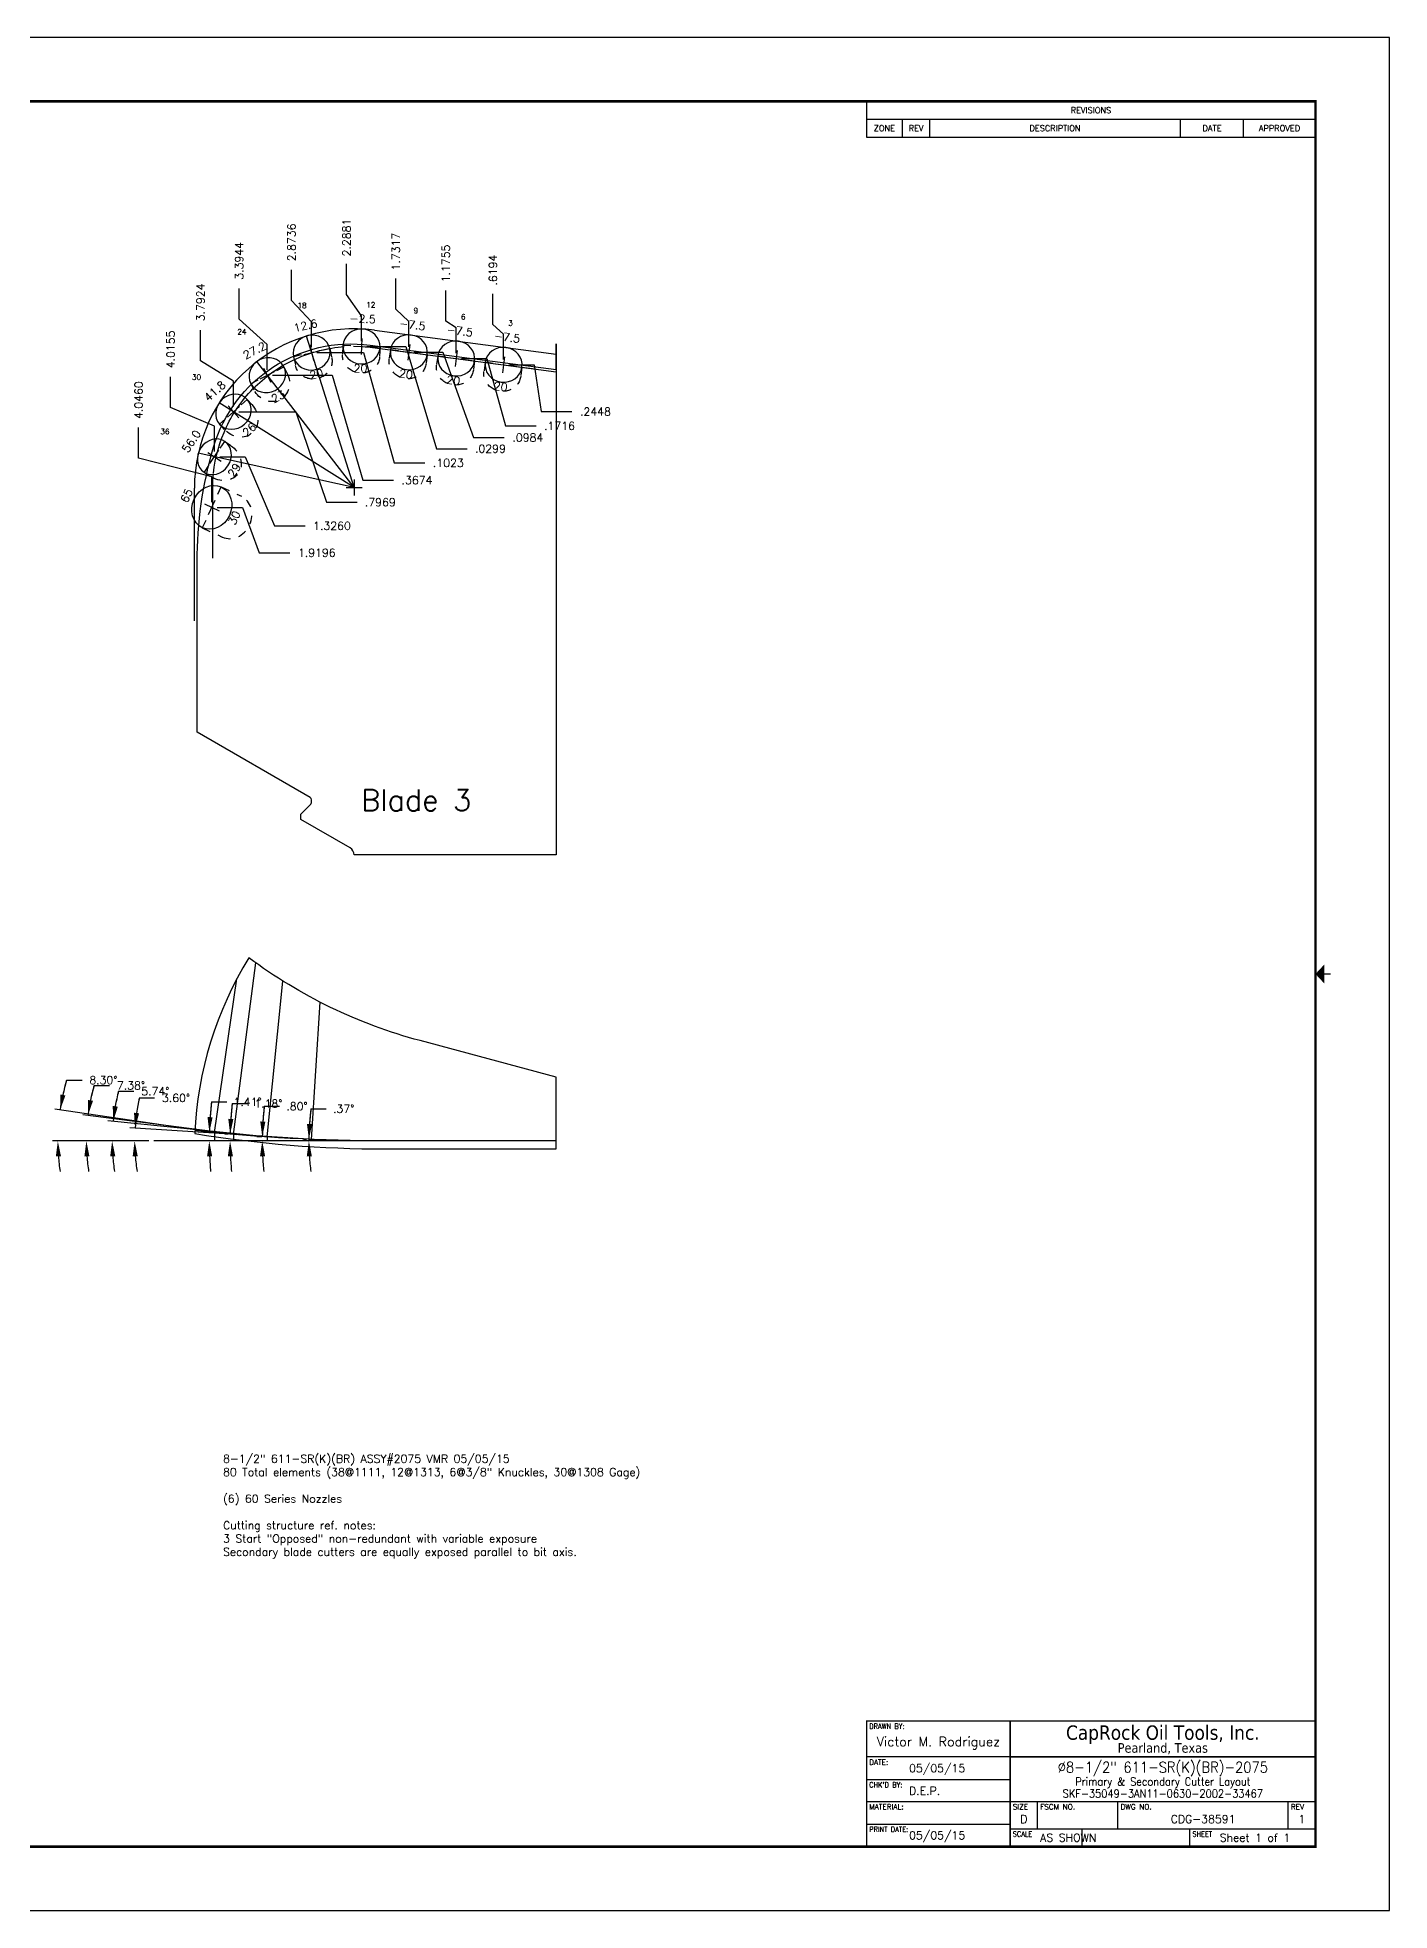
# Model space of a CAD drawing. Extents: x 72.5 to 140.5, y -17.7 to 26.
# Drawn here: x 90.61 to 106.5, y 3.96 to 25.96 of the extents above; entities that cross this region are included whole.
import ezdxf
from ezdxf.enums import TextEntityAlignment as Align

# ---------------------------------------------------------------- set-up
doc = ezdxf.new("R2010")
doc.units = 0
doc.header["$MEASUREMENT"] = 0
doc.header["$PDMODE"] = 3
doc.linetypes.add('CENTER2', pattern=[1.125, 0.75, -0.125, 0.125, -0.125])
doc.linetypes.add('HIDDEN2', pattern=[0.1875, 0.125, -0.0625])
doc.layers.get('0').update_dxf_attribs({"linetype": 'CONTINUOUS'})
doc.layers.get('Defpoints').update_dxf_attribs({"color": 10, "linetype": 'CONTINUOUS'})
doc.layers.add('Blade3', color=7, linetype='CONTINUOUS', true_color=0x00cc00)
for name, color, linetype in [('CDG-38587R1', 7, 'CONTINUOUS'), ('CLine', 5, 'CENTER2'), ('Dims', 4, 'CONTINUOUS'), ('Title Block', 7, 'CONTINUOUS')]:
    doc.layers.add(name, color=color, linetype=linetype)
doc.styles.add('Block', font='tahoma.ttf')
doc.styles.add('RomanD', font='romand.shx', dxfattribs={"width": 0.9})
doc.styles.add('RomanS', font='romans')
doc.dimstyles.get("Standard").update_dxf_attribs({"dimtxt": 0.094, "dimasz": 0.18, "dimexe": 0.0625, "dimexo": 0.0625, "dimgap": 0.09, "dimtad": 0, "dimtih": 1, "dimtoh": 1, "dimdec": 4, "dimzin": 4, "dimdsep": 46, "dimtxsty": 'RomanS', "dimcen": 0.09, "dimazin": 1, "dimtfac": 1, "dimtdec": 4, "dimtofl": 0, "dimtmove": 0, "dimatfit": 1, "dimfxl": 1, "dimtolj": 1, "dimtzin": 0, "dimarcsym": 0})

# ---------------------------------------------------------------- blocks, each defined once
blk = doc.blocks.new('CMark')
at = {"layer": 'CLine'}
for p, q in [((-0.094, 0), (0.094, 0)), ((0, 0.094), (0, -0.094))]:
    blk.add_line(p, q, dxfattribs=at)
blk = doc.blocks.new('1108@20')
for p, q in [((-0.124, 0), (-0.218, 0)), ((0.124, 0), (0.218, 0))]:
    blk.add_line(p, q)
at = {"color": 8, "linetype": 'HIDDEN2', "ltscale": 0.5}
blk.add_line((-0.218, 0), (-0.218, -0.108), dxfattribs=at)
at = {"color": 8, "linetype": 'HIDDEN2', "ltscale": 0.5, "flags": 128}
blk.add_lwpolyline([(0.218, 0), (0.218, -0.108)], dxfattribs=at)
at = {"extrusion": (0, 0, -1)}
blk.add_ellipse((0, 0), major_axis=(0.218, 0), ratio=0.939153, dxfattribs=at)
at = {"color": 8, "linetype": 'HIDDEN2', "ltscale": 0.5, "extrusion": (0, 0, -1)}
blk.add_ellipse((0, -0.108), major_axis=(0.218, 0), ratio=0.939153, start_param=0, end_param=3.141593, dxfattribs=at)
at = {"layer": 'CLine'}
blk.add_blockref('CMark', (0, 0), dxfattribs=at)
at = {"style": 'RomanS'}
blk.add_text('20', height=0.094, dxfattribs=at).set_placement((0, -0.258), align=Align.MIDDLE_CENTER)
blk.add_attdef('ANG', text='', height=0.094, dxfattribs=at).set_placement((0, 0.251), align=Align.BOTTOM_CENTER)
blk = doc.blocks.new('1108@23')
for p, q in [((-0.124, 0), (-0.218, 0)), ((0.124, 0), (0.218, 0))]:
    blk.add_line(p, q)
at = {"color": 8, "linetype": 'HIDDEN2', "ltscale": 0.5, "flags": 128}
for points in [[(-0.218, 0), (-0.218, -0.082)], [(0.218, 0), (0.218, -0.082)]]:
    blk.add_lwpolyline(points, dxfattribs=at)
at = {"extrusion": (0, 0, -1)}
blk.add_ellipse((0, 0), major_axis=(0.218, 0), ratio=0.920611, dxfattribs=at)
at = {"color": 8, "linetype": 'HIDDEN2', "ltscale": 0.5, "extrusion": (0, 0, -1)}
blk.add_ellipse((0, -0.082), major_axis=(0, -0.242), ratio=0.900462, start_param=-1.570796, end_param=1.570796, dxfattribs=at)
at = {"layer": 'CLine'}
blk.add_blockref('CMark', (0, 0), dxfattribs=at)
at = {"style": 'RomanS'}
blk.add_text('23', height=0.094, dxfattribs=at).set_placement((0, -0.281), align=Align.MIDDLE_CENTER)
blk.add_attdef('ANG', text='', height=0.094, dxfattribs=at).set_placement((0, 0.251), align=Align.BOTTOM_CENTER)
blk = doc.blocks.new('1108@26')
for p, q in [((-0.124, 0), (-0.218, 0)), ((0.124, 0), (0.218, 0))]:
    blk.add_line(p, q)
at = {"color": 8, "linetype": 'HIDDEN2', "ltscale": 0.5, "flags": 128}
for points in [[(-0.218, 0), (-0.218, -0.082)], [(0.218, 0), (0.218, -0.082)]]:
    blk.add_lwpolyline(points, dxfattribs=at)
at = {"extrusion": (0, 0, -1)}
blk.add_ellipse((0, 0), major_axis=(0.218, 0), ratio=0.898897, dxfattribs=at)
at = {"color": 8, "linetype": 'HIDDEN2', "ltscale": 0.5, "extrusion": (0, 0, -1)}
blk.add_ellipse((0, -0.082), major_axis=(0, -0.252), ratio=0.863811, start_param=-1.570796, end_param=1.570796, dxfattribs=at)
at = {"layer": 'CLine'}
blk.add_blockref('CMark', (0, 0), dxfattribs=at)
at = {"style": 'RomanS'}
blk.add_text('26', height=0.094, dxfattribs=at).set_placement((0, -0.281), align=Align.MIDDLE_CENTER)
blk.add_attdef('ANG', text='', height=0.094, dxfattribs=at).set_placement((0, 0.251), align=Align.BOTTOM_CENTER)
blk = doc.blocks.new('1108@29')
for p, q in [((-0.124, 0), (-0.218, 0)), ((0.124, 0), (0.218, 0))]:
    blk.add_line(p, q)
at = {"color": 8, "linetype": 'HIDDEN2', "ltscale": 0.5, "flags": 128}
for points in [[(-0.218, 0), (-0.218, -0.082)], [(0.218, 0), (0.218, -0.082)]]:
    blk.add_lwpolyline(points, dxfattribs=at)
at = {"extrusion": (0, 0, -1)}
blk.add_ellipse((0, 0), major_axis=(0.218, 0), ratio=0.87472, dxfattribs=at)
at = {"color": 8, "linetype": 'HIDDEN2', "ltscale": 0.5, "extrusion": (0, 0, -1)}
blk.add_ellipse((0, -0.082), major_axis=(0, -0.261), ratio=0.83293, start_param=-1.570796, end_param=1.570796, dxfattribs=at)
at = {"layer": 'CLine'}
blk.add_blockref('CMark', (0, 0), dxfattribs=at)
at = {"style": 'RomanS'}
blk.add_text('29', height=0.094, dxfattribs=at).set_placement((0, -0.281), align=Align.MIDDLE_CENTER)
blk.add_attdef('ANG', text='', height=0.094, dxfattribs=at).set_placement((0, 0.251), align=Align.BOTTOM_CENTER)
blk = doc.blocks.new('*D159')
at = {"layer": 'Defpoints', "color": 0, "transparency": 16777216}
for p in [(95.964, 22.946), (96.708, 22.358), (96.088, 22.113)]:
    blk.add_point(p, dxfattribs=at)
at = {"layer": 'Dims', "color": 0, "lineweight": -2, "transparency": 16777216}
for p, q in [((95.964, 22.586), (95.964, 22.946)), ((96.088, 22.473), (95.964, 22.586)), ((96.088, 22.175), (96.088, 22.473))]:
    blk.add_line(p, q, dxfattribs=at)
at = {"layer": 'Dims', "color": 0, "transparency": 16777216, "insert": (95.964, 23.224), "char_height": 0.094, "attachment_point": 5, "rotation": 90, "style": 'RomanS'}
blk.add_mtext('\\A1;.6194', dxfattribs=at)
blk = doc.blocks.new('*D160')
at = {"layer": 'Defpoints', "color": 0, "transparency": 16777216}
for p in [(95.41, 22.986), (96.708, 22.358), (95.532, 22.186)]:
    blk.add_point(p, dxfattribs=at)
at = {"layer": 'Dims', "color": 0, "lineweight": -2, "transparency": 16777216}
for p, q in [((95.41, 22.626), (95.41, 22.986)), ((95.532, 22.546), (95.41, 22.626)), ((95.532, 22.248), (95.532, 22.546))]:
    blk.add_line(p, q, dxfattribs=at)
at = {"layer": 'Dims', "color": 0, "transparency": 16777216, "insert": (95.41, 23.302), "char_height": 0.094, "attachment_point": 5, "rotation": 90, "style": 'RomanS'}
blk.add_mtext('\\A1;1.1755', dxfattribs=at)
blk = doc.blocks.new('*D161')
at = {"layer": 'Defpoints', "color": 0, "transparency": 16777216}
for p in [(94.825, 23.126), (94.976, 22.259), (96.708, 22.358)]:
    blk.add_point(p, dxfattribs=at)
at = {"layer": 'Dims', "color": 0, "lineweight": -2, "transparency": 16777216}
for p, q in [((94.825, 22.766), (94.825, 23.126)), ((94.976, 22.619), (94.825, 22.766)), ((94.976, 22.322), (94.976, 22.619))]:
    blk.add_line(p, q, dxfattribs=at)
at = {"layer": 'Dims', "color": 0, "transparency": 16777216, "insert": (94.825, 23.442), "char_height": 0.094, "attachment_point": 5, "rotation": 90, "style": 'RomanS'}
blk.add_mtext('\\A1;1.7317', dxfattribs=at)
blk = doc.blocks.new('*D162')
at = {"layer": 'Defpoints', "color": 0, "transparency": 16777216}
for p in [(94.245, 23.298), (94.419, 22.328), (96.708, 22.358)]:
    blk.add_point(p, dxfattribs=at)
at = {"layer": 'Dims', "color": 0, "lineweight": -2, "transparency": 16777216}
for p, q in [((94.245, 22.938), (94.245, 23.298)), ((94.419, 22.688), (94.245, 22.938)), ((94.419, 22.39), (94.419, 22.688))]:
    blk.add_line(p, q, dxfattribs=at)
at = {"layer": 'Dims', "color": 0, "transparency": 16777216, "insert": (94.245, 23.607), "char_height": 0.094, "attachment_point": 5, "rotation": 90, "style": 'RomanS'}
blk.add_mtext('\\A1;2.2881', dxfattribs=at)
blk = doc.blocks.new('*D163')
at = {"layer": 'Defpoints', "color": 0, "transparency": 16777216}
for p in [(93.598, 23.227), (93.834, 22.255), (96.708, 22.358)]:
    blk.add_point(p, dxfattribs=at)
at = {"layer": 'Dims', "color": 0, "lineweight": -2, "transparency": 16777216}
for p, q in [((93.598, 22.867), (93.598, 23.227)), ((93.834, 22.615), (93.598, 22.867)), ((93.834, 22.318), (93.834, 22.615))]:
    blk.add_line(p, q, dxfattribs=at)
at = {"layer": 'Dims', "color": 0, "transparency": 16777216, "insert": (93.598, 23.55), "char_height": 0.094, "attachment_point": 5, "rotation": 90, "style": 'RomanS'}
blk.add_mtext('\\A1;2.8736', dxfattribs=at)
blk = doc.blocks.new('*D164')
at = {"layer": 'Defpoints', "color": 0, "transparency": 16777216}
for p in [(92.983, 23.008), (96.708, 22.358), (93.313, 21.99)]:
    blk.add_point(p, dxfattribs=at)
at = {"layer": 'Dims', "color": 0, "lineweight": -2, "transparency": 16777216}
for p, q in [((92.983, 22.648), (92.983, 23.008)), ((93.313, 22.35), (92.983, 22.648)), ((93.313, 22.053), (93.313, 22.35))]:
    blk.add_line(p, q, dxfattribs=at)
at = {"layer": 'Dims', "color": 0, "transparency": 16777216, "insert": (92.983, 23.333), "char_height": 0.094, "attachment_point": 5, "rotation": 90, "style": 'RomanS'}
blk.add_mtext('\\A1;3.3944', dxfattribs=at)
blk = doc.blocks.new('*D165')
at = {"layer": 'Defpoints', "color": 0, "transparency": 16777216}
for p in [(92.53, 22.52), (96.708, 22.358), (92.915, 21.561)]:
    blk.add_point(p, dxfattribs=at)
at = {"layer": 'Dims', "color": 0, "lineweight": -2, "transparency": 16777216}
for p, q in [((92.53, 22.16), (92.53, 22.52)), ((92.915, 21.921), (92.53, 22.16)), ((92.915, 21.623), (92.915, 21.921))]:
    blk.add_line(p, q, dxfattribs=at)
at = {"layer": 'Dims', "color": 0, "transparency": 16777216, "insert": (92.53, 22.845), "char_height": 0.094, "attachment_point": 5, "rotation": 90, "style": 'RomanS'}
blk.add_mtext('\\A1;3.7924', dxfattribs=at)
blk = doc.blocks.new('*D166')
at = {"layer": 'Defpoints', "color": 0, "transparency": 16777216}
for p in [(96.708, 22.358), (92.178, 21.97), (92.692, 21.032)]:
    blk.add_point(p, dxfattribs=at)
at = {"layer": 'Dims', "color": 0, "lineweight": -2, "transparency": 16777216}
for p, q in [((92.178, 21.61), (92.178, 21.97)), ((92.692, 21.392), (92.178, 21.61)), ((92.692, 21.094), (92.692, 21.392))]:
    blk.add_line(p, q, dxfattribs=at)
at = {"layer": 'Dims', "color": 0, "transparency": 16777216, "insert": (92.178, 22.293), "char_height": 0.094, "attachment_point": 5, "rotation": 90, "style": 'RomanS'}
blk.add_mtext('\\A1;4.0155', dxfattribs=at)
blk = doc.blocks.new('*D167')
at = {"layer": 'Defpoints', "color": 0, "transparency": 16777216}
for p in [(96.708, 22.358), (96.088, 22.113), (96.892, 21.562)]:
    blk.add_point(p, dxfattribs=at)
at = {"layer": 'Dims', "color": 0, "lineweight": -2, "transparency": 16777216}
for p, q in [((96.151, 22.113), (96.448, 22.113)), ((96.448, 22.113), (96.532, 21.562)), ((96.532, 21.562), (96.892, 21.562))]:
    blk.add_line(p, q, dxfattribs=at)
at = {"layer": 'Dims', "color": 0, "transparency": 16777216, "insert": (97.168, 21.562), "char_height": 0.094, "attachment_point": 5, "style": 'RomanS'}
blk.add_mtext('\\A1;.2448', dxfattribs=at)
blk = doc.blocks.new('*D168')
at = {"layer": 'Defpoints', "color": 0, "transparency": 16777216}
for p in [(96.708, 22.358), (95.532, 22.186), (96.47, 21.395)]:
    blk.add_point(p, dxfattribs=at)
at = {"layer": 'Dims', "color": 0, "lineweight": -2, "transparency": 16777216}
for p, q in [((95.595, 22.186), (95.892, 22.186)), ((95.892, 22.186), (96.11, 21.395)), ((96.11, 21.395), (96.47, 21.395))]:
    blk.add_line(p, q, dxfattribs=at)
at = {"layer": 'Dims', "color": 0, "transparency": 16777216, "insert": (96.746, 21.395), "char_height": 0.094, "attachment_point": 5, "style": 'RomanS'}
blk.add_mtext('\\A1;.1716', dxfattribs=at)
blk = doc.blocks.new('*D169')
at = {"layer": 'Defpoints', "color": 0, "transparency": 16777216}
for p in [(94.976, 22.259), (96.708, 22.358), (96.096, 21.258)]:
    blk.add_point(p, dxfattribs=at)
at = {"layer": 'Dims', "color": 0, "lineweight": -2, "transparency": 16777216}
for p, q in [((95.038, 22.259), (95.376, 22.259)), ((95.376, 22.259), (95.736, 21.258)), ((95.736, 21.258), (96.096, 21.258))]:
    blk.add_line(p, q, dxfattribs=at)
at = {"layer": 'Dims', "color": 0, "transparency": 16777216, "insert": (96.374, 21.258), "char_height": 0.094, "attachment_point": 5, "style": 'RomanS'}
blk.add_mtext('\\A1;.0984', dxfattribs=at)
blk = doc.blocks.new('*D170')
at = {"layer": 'Defpoints', "color": 0, "transparency": 16777216}
for p in [(94.419, 22.328), (96.708, 22.358), (95.661, 21.127)]:
    blk.add_point(p, dxfattribs=at)
at = {"layer": 'Dims', "color": 0, "lineweight": -2, "transparency": 16777216}
for p, q in [((94.482, 22.328), (94.941, 22.328)), ((94.941, 22.328), (95.301, 21.127)), ((95.301, 21.127), (95.661, 21.127))]:
    blk.add_line(p, q, dxfattribs=at)
at = {"layer": 'Dims', "color": 0, "transparency": 16777216, "insert": (95.934, 21.127), "char_height": 0.094, "attachment_point": 5, "style": 'RomanS'}
blk.add_mtext('\\A1;.0299', dxfattribs=at)
blk = doc.blocks.new('*D171')
at = {"layer": 'Defpoints', "color": 0, "transparency": 16777216}
for p in [(93.834, 22.255), (96.708, 22.358), (95.164, 20.96)]:
    blk.add_point(p, dxfattribs=at)
at = {"layer": 'Dims', "color": 0, "lineweight": -2, "transparency": 16777216}
for p, q in [((93.896, 22.255), (94.444, 22.255)), ((94.444, 22.255), (94.804, 20.96)), ((94.804, 20.96), (95.164, 20.96))]:
    blk.add_line(p, q, dxfattribs=at)
at = {"layer": 'Dims', "color": 0, "transparency": 16777216, "insert": (95.44, 20.96), "char_height": 0.094, "attachment_point": 5, "style": 'RomanS'}
blk.add_mtext('\\A1;.1023', dxfattribs=at)
blk = doc.blocks.new('*D172')
at = {"layer": 'Defpoints', "color": 0, "transparency": 16777216}
for p in [(96.708, 22.358), (93.313, 21.99), (94.794, 20.757)]:
    blk.add_point(p, dxfattribs=at)
at = {"layer": 'Dims', "color": 0, "lineweight": -2, "transparency": 16777216}
for p, q in [((93.376, 21.99), (94.074, 21.99)), ((94.074, 21.99), (94.434, 20.757)), ((94.434, 20.757), (94.794, 20.757))]:
    blk.add_line(p, q, dxfattribs=at)
at = {"layer": 'Dims', "color": 0, "transparency": 16777216, "insert": (95.072, 20.757), "char_height": 0.094, "attachment_point": 5, "style": 'RomanS'}
blk.add_mtext('\\A1;.3674', dxfattribs=at)
blk = doc.blocks.new('*D173')
at = {"layer": 'Defpoints', "color": 0, "transparency": 16777216}
for p in [(96.708, 22.358), (92.915, 21.561), (94.368, 20.498)]:
    blk.add_point(p, dxfattribs=at)
at = {"layer": 'Dims', "color": 0, "lineweight": -2, "transparency": 16777216}
for p, q in [((92.978, 21.561), (93.648, 21.561)), ((93.648, 21.561), (94.008, 20.498)), ((94.008, 20.498), (94.368, 20.498))]:
    blk.add_line(p, q, dxfattribs=at)
at = {"layer": 'Dims', "color": 0, "transparency": 16777216, "insert": (94.641, 20.498), "char_height": 0.094, "attachment_point": 5, "style": 'RomanS'}
blk.add_mtext('\\A1;.7969', dxfattribs=at)
blk = doc.blocks.new('*D174')
at = {"layer": 'Defpoints', "color": 0, "transparency": 16777216}
for p in [(96.708, 22.358), (92.692, 21.032), (93.757, 20.221)]:
    blk.add_point(p, dxfattribs=at)
at = {"layer": 'Dims', "color": 0, "lineweight": -2, "transparency": 16777216}
for p, q in [((92.755, 21.032), (93.052, 21.032)), ((93.052, 21.032), (93.397, 20.221)), ((93.397, 20.221), (93.757, 20.221))]:
    blk.add_line(p, q, dxfattribs=at)
at = {"layer": 'Dims', "color": 0, "transparency": 16777216, "insert": (94.073, 20.221), "char_height": 0.094, "attachment_point": 5, "style": 'RomanS'}
blk.add_mtext('\\A1;1.3260', dxfattribs=at)
blk = doc.blocks.new('*D215')
at = {"layer": 'Defpoints', "color": 0, "transparency": 16777216}
for p in [(93.802, 13.002), (93.834, 13.014), (93.834, 12.996), (96.708, 12.996)]:
    blk.add_point(p, dxfattribs=at)
at = {"layer": 'Dims', "color": 0, "lineweight": -2, "transparency": 16777216}
for p, q in [((93.826, 13.374), (94.006, 13.374)), ((93.772, 13.015), (93.739, 13.015)), ((93.771, 12.996), (93.739, 12.996))]:
    blk.add_line(p, q, dxfattribs=at)
for start, end in [(172.5275, 179.6305), (172.5309, 176.0807), (183.5498, 187.0996)]:
    blk.add_arc((96.708, 12.996), 2.906, start, end, dxfattribs=at)
at = {"layer": 'Dims', "color": 0, "transparency": 16777216}
for points in [[(93.777, 12.815), (93.837, 12.817), (93.802, 12.996)], [(93.839, 13.193), (93.779, 13.195), (93.802, 13.014)]]:
    blk.add_solid(points, dxfattribs=at)
at = {"layer": 'Dims', "color": 0, "transparency": 16777216, "insert": (94.211, 13.374), "char_height": 0.094, "attachment_point": 5, "style": 'RomanS'}
blk.add_mtext('\\A1;.37°', dxfattribs=at)
blk = doc.blocks.new('*D216')
at = {"layer": 'Defpoints', "color": 0, "transparency": 16777216}
for p in [(93.254, 13.012), (93.313, 12.996), (93.314, 13.043), (96.708, 12.996)]:
    blk.add_point(p, dxfattribs=at)
at = {"layer": 'Dims', "color": 0, "lineweight": -2, "transparency": 16777216}
for p, q in [((93.278, 13.403), (93.458, 13.403)), ((93.251, 12.996), (93.191, 12.996)), ((93.251, 13.044), (93.192, 13.045))]:
    blk.add_line(p, q, dxfattribs=at)
for start, end in [(173.228, 179.2028), (173.23, 176.2164), (182.9864, 185.9728)]:
    blk.add_arc((96.708, 12.996), 3.454, start, end, dxfattribs=at)
at = {"layer": 'Dims', "color": 0, "transparency": 16777216}
for points in [[(93.291, 13.222), (93.231, 13.225), (93.254, 13.044)], [(93.228, 12.815), (93.288, 12.816), (93.254, 12.996)]]:
    blk.add_solid(points, dxfattribs=at)
at = {"layer": 'Dims', "color": 0, "transparency": 16777216, "insert": (93.662, 13.403), "char_height": 0.094, "attachment_point": 5, "style": 'RomanS'}
blk.add_mtext('\\A1;.80°', dxfattribs=at)
blk = doc.blocks.new('*D217')
at = {"layer": 'Defpoints', "color": 0, "transparency": 16777216}
for p in [(92.876, 13.022), (92.915, 12.996), (92.916, 13.074), (96.708, 12.996)]:
    blk.add_point(p, dxfattribs=at)
at = {"layer": 'Dims', "color": 0, "lineweight": -2, "transparency": 16777216}
for p, q in [((92.901, 13.434), (93.081, 13.434)), ((92.853, 12.996), (92.813, 12.996)), ((92.853, 13.075), (92.814, 13.076))]:
    blk.add_line(p, q, dxfattribs=at)
for start, end in [(173.4352, 178.8205), (173.4367, 176.1286), (182.6919, 185.3838)]:
    blk.add_arc((96.708, 12.996), 3.832, start, end, dxfattribs=at)
at = {"layer": 'Dims', "color": 0, "transparency": 16777216}
for points in [[(92.915, 13.253), (92.855, 13.256), (92.877, 13.075)], [(92.85, 12.815), (92.91, 12.816), (92.876, 12.996)]]:
    blk.add_solid(points, dxfattribs=at)
at = {"layer": 'Dims', "color": 0, "transparency": 16777216, "insert": (93.326, 13.434), "char_height": 0.094, "attachment_point": 5, "style": 'RomanS'}
blk.add_mtext('\\A1;1.18°', dxfattribs=at)
blk = doc.blocks.new('*D218')
at = {"layer": 'Defpoints', "color": 0, "transparency": 16777216}
for p in [(92.632, 13.029), (92.692, 12.996), (92.693, 13.094), (96.708, 12.996)]:
    blk.add_point(p, dxfattribs=at)
at = {"layer": 'Dims', "color": 0, "lineweight": -2, "transparency": 16777216}
for p, q in [((92.658, 13.455), (92.838, 13.455)), ((92.63, 12.996), (92.569, 12.996)), ((92.631, 13.096), (92.57, 13.097))]:
    blk.add_line(p, q, dxfattribs=at)
for start, end in [(173.529, 178.5912), (173.5303, 176.0607), (182.5304, 185.0609)]:
    blk.add_arc((96.708, 12.996), 4.076, start, end, dxfattribs=at)
at = {"layer": 'Dims', "color": 0, "transparency": 16777216}
for points in [[(92.671, 13.274), (92.611, 13.277), (92.633, 13.096)], [(92.606, 12.815), (92.666, 12.816), (92.632, 12.996)]]:
    blk.add_solid(points, dxfattribs=at)
at = {"layer": 'Dims', "color": 0, "transparency": 16777216, "insert": (93.082, 13.455), "char_height": 0.094, "attachment_point": 5, "style": 'RomanS'}
blk.add_mtext('\\A1;1.41°', dxfattribs=at)
blk = doc.blocks.new('*D219')
at = {"layer": 'Defpoints', "color": 0, "transparency": 16777216}
for p in [(91.756, 13.045), (91.982, 12.996), (93.803, 13.016), (93.865, 13.012), (94.708, 12.996)]:
    blk.add_point(p, dxfattribs=at)
at = {"layer": 'Dims', "color": 0, "lineweight": -2, "transparency": 16777216}
for p, q in [((91.81, 13.501), (91.99, 13.501)), ((91.92, 12.996), (91.693, 12.996)), ((93.74, 13.02), (91.697, 13.149))]:
    blk.add_line(p, q, dxfattribs=at)
for start, end in [(167.7021, 176.4009), (167.7084, 172.0546), (184.3463, 188.6925)]:
    blk.add_arc((94.129, 12.996), 2.373, start, end, dxfattribs=at)
at = {"layer": 'Dims', "color": 0, "transparency": 16777216}
for points in [[(91.808, 13.321), (91.748, 13.327), (91.76, 13.145)], [(91.732, 12.815), (91.792, 12.817), (91.755, 12.996)]]:
    blk.add_solid(points, dxfattribs=at)
at = {"layer": 'Dims', "color": 0, "transparency": 16777216, "insert": (92.241, 13.501), "char_height": 0.094, "attachment_point": 5, "style": 'RomanS'}
blk.add_mtext('\\A1;3.60°', dxfattribs=at)
blk = doc.blocks.new('*D220')
at = {"layer": 'Defpoints', "color": 0, "transparency": 16777216}
for p in [(91.493, 13.072), (91.982, 12.996), (93.282, 13.046), (93.345, 13.04), (94.708, 12.996)]:
    blk.add_point(p, dxfattribs=at)
at = {"layer": 'Dims', "color": 0, "lineweight": -2, "transparency": 16777216}
for p, q in [((91.567, 13.579), (91.747, 13.579)), ((93.22, 13.052), (91.441, 13.231)), ((91.92, 12.996), (91.429, 12.996))]:
    blk.add_line(p, q, dxfattribs=at)
for start, end in [(165.2466, 174.2562), (165.2535, 169.7548), (184.5013, 189.0026)]:
    blk.add_arc((93.783, 12.996), 2.292, start, end, dxfattribs=at)
at = {"layer": 'Dims', "color": 0, "transparency": 16777216}
for points in [[(91.558, 13.399), (91.498, 13.407), (91.503, 13.225)], [(91.468, 12.815), (91.528, 12.817), (91.491, 12.996)]]:
    blk.add_solid(points, dxfattribs=at)
at = {"layer": 'Dims', "color": 0, "transparency": 16777216, "insert": (91.998, 13.579), "char_height": 0.094, "attachment_point": 5, "style": 'RomanS'}
blk.add_mtext('\\A1;5.74°', dxfattribs=at)
blk = doc.blocks.new('*D221')
at = {"layer": 'Defpoints', "color": 0, "transparency": 16777216}
for p in [(91.19, 13.096), (91.982, 12.996), (92.885, 13.078), (92.947, 13.07), (94.708, 12.996)]:
    blk.add_point(p, dxfattribs=at)
at = {"layer": 'Dims', "color": 0, "lineweight": -2, "transparency": 16777216}
for p, q in [((91.281, 13.648), (91.461, 13.648)), ((92.823, 13.086), (91.145, 13.303)), ((91.92, 12.996), (91.125, 12.996))]:
    blk.add_line(p, q, dxfattribs=at)
for start, end in [(163.7597, 172.6177), (163.7663, 168.192), (184.4257, 188.8514)]:
    blk.add_arc((93.518, 12.996), 2.331, start, end, dxfattribs=at)
at = {"layer": 'Dims', "color": 0, "transparency": 16777216}
for points in [[(91.266, 13.468), (91.207, 13.478), (91.207, 13.295)], [(91.165, 12.815), (91.224, 12.817), (91.188, 12.996)]]:
    blk.add_solid(points, dxfattribs=at)
at = {"layer": 'Dims', "color": 0, "transparency": 16777216, "insert": (91.712, 13.648), "char_height": 0.094, "attachment_point": 5, "style": 'RomanS'}
blk.add_mtext('\\A1;7.38°', dxfattribs=at)
blk = doc.blocks.new('*D222')
at = {"layer": 'Defpoints', "color": 0, "transparency": 16777216}
for p in [(90.856, 13.117), (91.982, 12.996), (92.662, 13.099), (92.724, 13.09), (94.708, 12.996)]:
    blk.add_point(p, dxfattribs=at)
at = {"layer": 'Dims', "color": 0, "lineweight": -2, "transparency": 16777216}
for p, q in [((90.957, 13.711), (91.137, 13.711)), ((92.6, 13.108), (90.818, 13.368)), ((91.92, 12.996), (90.791, 12.996))]:
    blk.add_line(p, q, dxfattribs=at)
for start, end in [(163.4965, 171.7), (163.5018, 167.6009), (184.0991, 188.1982)]:
    blk.add_arc((93.37, 12.996), 2.517, start, end, dxfattribs=at)
at = {"layer": 'Dims', "color": 0, "transparency": 16777216}
for points in [[(90.942, 13.531), (90.883, 13.541), (90.88, 13.359)], [(90.83, 12.815), (90.89, 12.817), (90.853, 12.996)]]:
    blk.add_solid(points, dxfattribs=at)
at = {"layer": 'Dims', "color": 0, "transparency": 16777216, "insert": (91.388, 13.711), "char_height": 0.094, "attachment_point": 5, "style": 'RomanS'}
blk.add_mtext('\\A1;8.30°', dxfattribs=at)
blk = doc.blocks.new('1313@30')
for p, q in [((-0.17, 0), (-0.265, 0)), ((0.171, 0), (0.264, 0))]:
    blk.add_line(p, q)
at = {"color": 8, "linetype": 'HIDDEN2', "ltscale": 0.5}
blk.add_line((-0.265, 0), (-0.265, -0.26), dxfattribs=at)
at = {"color": 8, "linetype": 'HIDDEN2', "ltscale": 0.5, "flags": 128}
blk.add_lwpolyline([(0.264, 0), (0.264, -0.26)], dxfattribs=at)
blk.add_ellipse((0, 0), major_axis=(0.264, 0), ratio=0.866025)
at = {"color": 8, "linetype": 'HIDDEN2', "ltscale": 0.5}
blk.add_ellipse((0, -0.26), major_axis=(0.264, 0), ratio=0.866025, start_param=3.141593, end_param=6.283185, dxfattribs=at)
blk.add_blockref('CMark', (0, 0))
at = {"style": 'RomanS'}
blk.add_text('30', height=0.094, dxfattribs=at).set_placement((0, -0.292), align=Align.MIDDLE_CENTER)
blk.add_attdef('ANG', text='', height=0.094, dxfattribs=at).set_placement((0, 0.251), align=Align.BOTTOM_CENTER)
blk = doc.blocks.new('*D256')
at = {"layer": 'Defpoints', "color": 0, "transparency": 16777216}
for p in [(96.708, 22.358), (91.802, 21.375), (92.662, 20.438)]:
    blk.add_point(p, dxfattribs=at)
at = {"layer": 'Dims', "color": 0, "lineweight": -2, "transparency": 16777216}
for p, q in [((91.802, 21.015), (91.802, 21.375)), ((92.662, 20.798), (91.802, 21.015)), ((92.662, 20.5), (92.662, 20.798))]:
    blk.add_line(p, q, dxfattribs=at)
at = {"layer": 'Dims', "color": 0, "transparency": 16777216, "insert": (91.802, 21.697), "char_height": 0.094, "attachment_point": 5, "rotation": 90, "style": 'RomanS'}
blk.add_mtext('\\A1;4.0460', dxfattribs=at)
blk = doc.blocks.new('*D257')
at = {"layer": 'Defpoints', "color": 0, "transparency": 16777216}
for p in [(96.708, 22.358), (92.662, 20.438), (93.579, 19.905)]:
    blk.add_point(p, dxfattribs=at)
at = {"layer": 'Dims', "color": 0, "lineweight": -2, "transparency": 16777216}
for p, q in [((92.724, 20.438), (93.022, 20.438)), ((93.022, 20.438), (93.219, 19.905)), ((93.219, 19.905), (93.579, 19.905))]:
    blk.add_line(p, q, dxfattribs=at)
at = {"layer": 'Dims', "color": 0, "transparency": 16777216, "insert": (93.895, 19.905), "char_height": 0.094, "attachment_point": 5, "style": 'RomanS'}
blk.add_mtext('\\A1;1.9196', dxfattribs=at)
blk = doc.blocks.new('COT_Dblock')
at = {"layer": 'Defpoints'}
blk.add_point((33.812, 21.812), dxfattribs=at)
at = {"layer": 'Title Block'}
for p, q in [((27.857, 21.25), (27.857, 20.828)), ((27.857, 21.039), (33.13, 21.039)), ((28.278, 20.828), (28.278, 21.039)), ((28.599, 20.828), (28.599, 21.039)), ((31.544, 20.828), (31.544, 21.039)), ((32.286, 20.828), (32.286, 21.039)), ((27.857, 20.828), (33.13, 20.828)), ((29.544, 1.805), (27.857, 1.805)), ((27.857, 1.539), (29.544, 1.539)), ((27.857, 1.282), (33.13, 1.282)), ((29.865, 0.961), (29.865, 1.282)), ((30.81, 0.961), (30.81, 1.282)), ((32.809, 0.961), (32.809, 1.282)), ((27.857, 1.016), (29.544, 1.016)), ((29.544, 0.961), (33.13, 0.961)), ((30.388, 0.75), (30.388, 0.961)), ((31.653, 0.75), (31.653, 0.961))]:
    blk.add_line(p, q, dxfattribs=at)
at = {"layer": 'Title Block', "color": 8}
blk.add_lwpolyline([(0, 0), (34, 0), (34, 22), (0, 22)], close=True, dxfattribs=at)
at = {"layer": 'Title Block', "const_width": 0.03}
blk.add_lwpolyline([(33.13, 21.25), (0.87, 21.25), (0.87, 0.75), (33.13, 0.75)], close=True, dxfattribs=at)
at = {"layer": 'Title Block'}
for points, const_width in [([(33.31, 11), (33.235, 11)], 0.015), ([(27.857, 0.75), (27.857, 2.227), (33.13, 2.227)], 0.0169), ([(29.544, 0.75), (29.544, 2.227)], 0.0169), ([(29.544, 1.805), (33.13, 1.805)], 0.0169)]:
    blk.add_lwpolyline(points, dxfattribs=dict(at, const_width=const_width))
blk.add_solid([(33.235, 10.887), (33.235, 11.113), (33.13, 11)], dxfattribs=at)
for s, height, style, p in [('REVISIONS', 0.0703, 'RomanS', (30.493, 21.145)), ('ZONE', 0.0703, 'RomanS', (28.067, 20.934)), ('REV', 0.0703, 'RomanS', (28.439, 20.934)), ('DESCRIPTION', 0.07031, 'RomanS', (30.071, 20.934)), ('DATE', 0.0703, 'RomanS', (31.915, 20.934)), ('APPROVED', 0.0703, 'RomanS', (32.708, 20.934)), ('CapRock Oil Tools, Inc.', 0.16875, 'Block', (31.337, 2.09)), ('Pearland, Texas', 0.1125, 'Block', (31.337, 1.91))]:
    blk.add_text(s, height=height, dxfattribs=dict(at, style=style)).set_placement(p, align=Align.MIDDLE_CENTER)
at = {"layer": 'Title Block', "style": 'RomanS'}
for s, width, p in [('DRAWN BY:', 0.86, (27.888, 2.195)), ("CHK'D BY:", 0.91, (27.888, 1.508)), ('PRINT DATE:', 0.78, (27.888, 0.985)), ('SCALE', 0.9, (29.575, 0.93)), ('SHEET', 0.9, (31.685, 0.93))]:
    blk.add_text(s, height=0.0625, dxfattribs=dict(at, width=width)).set_placement(p, align=Align.TOP_LEFT)
for s, p in [('DATE:', (27.888, 1.773)), ('MATERIAL:', (27.888, 1.25)), ('SIZE', (29.575, 1.25)), ('FSCM NO.', (29.896, 1.25)), ('DWG NO.', (30.841, 1.25)), ('REV', (32.841, 1.25))]:
    blk.add_text(s, height=0.0625, dxfattribs=at).set_placement(p, align=Align.TOP_LEFT)
at = {"layer": 'Title Block', "color": 3, "style": 'RomanS'}
blk.add_text('D', height=0.094, dxfattribs=at).set_placement((29.704, 1.121), align=Align.TOP_CENTER)
at = {"layer": 'Title Block', "color": 1, "style": 'RomanS', "flags": 8}
for tag, p in [('FNAME', (0.62, 3.75)), ('REVDATE', (0.62, 2.25)), ('USER', (0.62, 0.75))]:
    blk.add_attdef(tag, text='', height=0.047, rotation=90, dxfattribs=at).set_placement(p, align=Align.BOTTOM_LEFT)
at = {"layer": 'Title Block', "color": 3, "style": 'RomanS', "flags": 8}
blk.add_attdef('DRAWN', text='', height=0.11, dxfattribs=at).set_placement((28.7, 1.984), align=Align.MIDDLE_CENTER)
for tag, p in [('DDATE', (28.356, 1.672)), ('CHECK', (28.356, 1.406)), ('MATRL', (28.356, 1.149)), ('PDATE', (28.356, 0.883)), ('SCALE', (29.896, 0.855)), ('SHEET', (32.005, 0.855))]:
    blk.add_attdef(tag, text='', height=0.094, dxfattribs=at).set_placement(p, align=Align.MIDDLE_LEFT)
at = {"layer": 'Title Block', "color": 3, "style": 'RomanD', "width": 0.9, "flags": 8}
for tag, height, p in [('TITL1', 0.125, (31.337, 1.684)), ('TITL2', 0.094, (31.337, 1.514)), ('TITL3', 0.094, (31.337, 1.374))]:
    blk.add_attdef(tag, text='', height=height, dxfattribs=at).set_placement(p, align=Align.MIDDLE_CENTER)
at = {"layer": 'Title Block', "color": 3, "style": 'RomanS', "flags": 8}
for tag, p in [('FSCM#', (30.337, 1.121)), ('DWG#', (31.81, 1.121)), ('REV#', (32.97, 1.121))]:
    blk.add_attdef(tag, text='', height=0.094, dxfattribs=at).set_placement(p, align=Align.TOP_CENTER)

msp = doc.modelspace()

# ---------------------------------------------------------------- linework, layer by layer
for p, q in [((94.57164, 22.51853), (96.70756, 22.23734)), ((96.70756, 22.05943), (96.70756, 22.35754)), ((92.45756, 19.10341), (92.45756, 20.66453)), ((92.91593, 13.07372), (93.17696, 15.08843)), ((92.69325, 13.09438), (92.95671, 14.90032)), ((93.31353, 13.04288), (93.49768, 14.87362)), ((93.83403, 13.01419), (93.93539, 14.62564)), ((92.72417, 13.08987), (92.66233, 13.0989)), ((92.94692, 13.06971), (92.88494, 13.07774)), ((93.34463, 13.03976), (93.28244, 13.04601)), ((93.80284, 13.01615), (93.86522, 13.01223))]:
    msp.add_line(p, q)
at = {"color": 5}
msp.add_line((94.70756, 12.99566), (91.98234, 12.99566), dxfattribs=at)
at = {"color": 1}
msp.add_line((96.70756, 12.99566), (94.70756, 12.99566), dxfattribs=at)
at = {"color": 1, "flags": 128}
for points in [[(93.6524, 22.18376, -0.08840398), (94.21716, 22.32553)], [(94.43483, 22.32639, -0.01730887), (94.54916, 22.31535), (96.70756, 22.03119)], [(93.17115, 21.8554, -0.08845416), (93.6524, 22.18376)], [(92.83417, 21.38333, -0.08773015), (93.16962, 21.85391)], [(92.68188, 20.84094, -0.08549005), (92.83417, 21.38333)], [(92.67306, 19.84279), (92.67306, 20.67004, -0.02433535), (92.68091, 20.8313, -0.02433535)], [(94.70756, 12.99566, -0.02730264), (92.46307, 13.11831, -2.14279279)]]:
    msp.add_lwpolyline(points, format="xyb", dxfattribs=at)
msp.add_lwpolyline([(95.90278, 22.13714), (96.45893, 22.06392)], dxfattribs=at)
at = {"flags": 128}
msp.add_lwpolyline([(96.70756, 12.90191), (96.70756, 12.99566), (96.70756, 13.74566), (95.10756, 14.17438, -0.09456838), (93.09827, 15.1459, 0.1290996), (92.46143, 13.08326, 0.04030534), (94.70756, 12.90191)], format="xyb", close=True, dxfattribs=at)
for centre, radius, start in [((94.32756, 20.66453), 1.87, 82.5), ((96.70756, 12.99566), 4.01552, 178.591154), ((96.70756, 12.99566), 3.79243, 178.820489), ((96.70756, 12.99566), 3.39435, 179.202805), ((96.70756, 12.99566), 2.87358, 179.630518)]:
    msp.add_arc(centre, radius, start, 180)
at = {"layer": 'Blade3'}
for q in [(93.77263, 22.4503), (93.19044, 22.14908), (92.74806, 21.66558), (92.50276, 21.07321)]:
    msp.add_line((94.33256, 20.67004), q, dxfattribs=at)
at = {"layer": 'CDG-38587R1', "color": 7, "linetype": 'Continuous', "flags": 128}
msp.add_lwpolyline([(96.70756, 22.35754), (96.70756, 16.35754), (94.39256, 16.35754), (94.33256, 16.35754, 0.26794919), (94.28568, 16.43873), (93.70756, 16.77251), (93.70756, 16.83501), (93.8234, 16.95086, 0.19891237), (93.83256, 16.97296), (93.83256, 17.00447, 0.26794919), (93.81693, 17.03154), (92.48881, 17.79833), (92.48881, 19.79833, -0.07133291), (92.68181, 21.14425, -0.36980878), (94.52157, 22.34311), (96.70756, 22.05532)], format="xyb", dxfattribs=at)

# ---------------------------------------------------------------- block references
ref = msp.add_blockref('COT_Dblock', (72.49537, 3.9569))
ref.add_attrib('TITL1', 'Ø8-1/2" 611-SR(K)(BR)-2075', dxfattribs={"layer": 'Title Block', "color": 3, "height": 0.125, "style": 'RomanD', "width": 0.9, "flags": 8}).set_placement((103.8324, 5.64043), align=Align.MIDDLE_CENTER)
ref.add_attrib('TITL2', 'Primary & Secondary Cutter Layout', dxfattribs={"layer": 'Title Block', "color": 3, "height": 0.094, "style": 'RomanD', "width": 0.9, "flags": 8}).set_placement((103.8324, 5.47123), align=Align.MIDDLE_CENTER)
ref.add_attrib('TITL3', 'SKF-35049-3AN11-0630-2002-33467', dxfattribs={"layer": 'Title Block', "color": 3, "height": 0.094, "style": 'RomanD', "width": 0.9, "flags": 8}).set_placement((103.8324, 5.33083), align=Align.MIDDLE_CENTER)
ref.add_attrib('DWG#', 'CDG-38591', dxfattribs={"layer": 'Title Block', "color": 3, "height": 0.094, "style": 'RomanS', "flags": 8}).set_placement((104.3049, 5.07815), align=Align.TOP_CENTER)
ref.add_attrib('REV#', '1', dxfattribs={"layer": 'Title Block', "color": 3, "height": 0.094, "style": 'RomanS', "flags": 8}).set_placement((105.46506, 5.07815), align=Align.TOP_CENTER)
ref.add_attrib('SHEET', 'Sheet 1 of 1', dxfattribs={"layer": 'Title Block', "color": 3, "height": 0.094, "style": 'RomanS', "flags": 8}).set_placement((104.50068, 4.81237), align=Align.MIDDLE_LEFT)
ref.add_attrib('SCALE', 'AS SHOWN', dxfattribs={"layer": 'Title Block', "color": 3, "height": 0.094, "style": 'RomanS', "flags": 8}).set_placement((102.39131, 4.81237), align=Align.MIDDLE_LEFT)
ref.add_attrib('DRAWN', 'Victor M. Rodriguez', dxfattribs={"layer": 'Title Block', "color": 3, "height": 0.11, "style": 'RomanS', "flags": 8}).set_placement((101.19568, 5.94128), align=Align.MIDDLE_CENTER)
ref.add_attrib('DDATE', '05/05/15', dxfattribs={"layer": 'Title Block', "color": 3, "height": 0.094, "style": 'RomanS', "flags": 8}).set_placement((100.85127, 5.6287), align=Align.MIDDLE_LEFT)
ref.add_attrib('CHECK', 'D.E.P.', dxfattribs={"layer": 'Title Block', "color": 3, "height": 0.094, "style": 'RomanS', "flags": 8}).set_placement((100.85127, 5.36292), align=Align.MIDDLE_LEFT)
ref.add_attrib('PDATE', '05/05/15', dxfattribs={"layer": 'Title Block', "color": 3, "height": 0.094, "style": 'RomanS', "flags": 8}).set_placement((100.85127, 4.83979), align=Align.MIDDLE_LEFT)
msp.add_blockref('CMark', (94.33256, 20.67004))
at = {"layer": 'Blade3'}
for name, p, rotation, values in [('1108@20', (94.41943, 22.32763), 357.5000000000001, {'ANG': '-2.5'}), ('1108@20', (93.83397, 22.25525), 12.6, {'ANG': '12.6'}), ('1108@20', (94.97585, 22.25917), 352.5, {'ANG': '-7.5'}), ('1108@20', (95.53201, 22.18595), 352.5, {'ANG': '-7.5'}), ('1108@20', (96.08816, 22.11273), 352.5, {'ANG': '-7.5'}), ('1108@23', (93.3132, 21.99011), 27.2, {'ANG': '27.2'}), ('1108@26', (92.91512, 21.56061), 41.79999999999999, {'ANG': '41.8'}), ('1108@29', (92.69204, 21.03151), 56, {'ANG': '56.0'}), ('1313@30', (92.66153, 20.43795), 65, {'ANG': '65'})]:
    msp.add_blockref(name, p, dxfattribs=dict(at, rotation=rotation)).add_auto_attribs(values)

# ---------------------------------------------------------------- texts
at = {"style": 'RomanS'}
msp.add_text('Blade 3', height=0.25, dxfattribs=at).set_placement((94.41434, 16.87476))
at = {"insert": (92.79357, 9.31011), "char_height": 0.09375, "width": 7.2757161, "attachment_point": 1, "style": 'RomanS'}
msp.add_mtext('8-1/2" 611-SR(K)(BR) ASSY#2075 VMR 05/05/15\\P80 Total elements (38@1111, 12@1313, 6@3/8" Knuckles, 30@1308 Gage)\\P\\P(6) 60 Series Nozzles\\P\\PCutting structure ref. notes:\\P3 Start "Opposed" non-redundant with variable exposure\\PSecondary blade cutters are equally exposed parallel to bit axis.\\P\\P  ', dxfattribs=at)
at = {"layer": 'Blade3', "style": 'RomanS'}
for s, p in [('18', (93.6681, 22.77714)), ('12', (94.47563, 22.78604)), ('9', (95.03205, 22.71759)), ('6', (95.58821, 22.64437)), ('24', (92.96173, 22.46896)), ('3', (96.14436, 22.57115)), ('30', (92.42853, 21.93465)), ('36', (92.05799, 21.29726))]:
    msp.add_text(s, height=0.0625, dxfattribs=at).set_placement(p)

# ---------------------------------------------------------------- dimensions: what is measured, and where the dimension line sits
at = {"layer": 'Dims'}
for feature_location, offset, dtype, origin, picture, middle in [((94.41943, 22.32763), (-0.17467, 0.97005), 1, (96.70756, 22.35754), '*D162', (94.24476, 23.60701)), ((93.3132, 21.99011), (-0.33057, 1.0175), 1, (96.70756, 22.35754), '*D164', (92.98263, 23.3326)), ((93.83397, 22.25525), (-0.23567, 0.97211), 1, (96.70756, 22.35754), '*D163', (93.5983, 23.55011)), ((94.97585, 22.25917), (-0.1506, 0.86709), 1, (96.70756, 22.35754), '*D161', (94.82524, 23.44231)), ((95.532012, 22.185953), (-0.121882, 0.799673), 1, (96.707557, 22.357544), '*D160', (95.41013, 23.301673)), ((96.08816, 22.11273), (-0.12393, 0.83334), 1, (96.70756, 22.35754), '*D159', (95.96423, 23.22407)), ((92.91512, 21.56061), (-0.38545, 0.95914), 1, (96.70756, 22.35754), '*D165', (92.52968, 22.84475)), ((92.69204, 21.03151), (-0.51417, 0.93886), 1, (96.70756, 22.35754), '*D166', (92.17787, 22.29313)), ((92.66153, 20.43795), (-0.85987, 0.93674), 1, (96.70756, 22.35754), '*D256', (91.80167, 21.69745)), ((92.66153, 20.43795), (0.91739, -0.53291), 0, (96.70756, 22.35754), '*D257', (93.89497, 19.90503)), ((92.69204, 21.03151), (1.06458, -0.81036), 0, (96.70756, 22.35754), '*D174', (94.07267, 20.22115)), ((92.91512, 21.56061), (1.45277, -1.06258), 0, (96.70756, 22.35754), '*D173', (94.64141, 20.49803)), ((93.3132, 21.99011), (1.48126, -1.23276), 0, (96.70756, 22.35754), '*D172', (95.07246, 20.75734)), ((93.83397, 22.25525), (1.32989, -1.29573), 0, (96.70756, 22.35754), '*D171', (95.43962, 20.95951)), ((94.41943, 22.32763), (1.24137, -1.2011), 0, (96.70756, 22.35754), '*D170', (95.93432, 21.12652)), ((94.97585, 22.25917), (1.12031, -1.0008), 0, (96.70756, 22.35754), '*D169', (96.37416, 21.25838)), ((95.53201, 22.18595), (0.93795, -0.79133), 0, (96.70756, 22.35754), '*D168', (96.74572, 21.39462)), ((96.08816, 22.11273), (0.80397, -0.5511), 0, (96.70756, 22.35754), '*D167', (97.16789, 21.56163))]:
    dim = msp.add_ordinate_dim(feature_location=feature_location, offset=offset, dtype=dtype, origin=origin, dimstyle='Standard', dxfattribs=at)
    dim.commit()
    dim.dimension.update_dxf_attribs({"geometry": picture, "text_midpoint": middle})
for base, line1, line2, picture, middle in [((90.856419, 13.117126), ((94.707557, 12.995656), (91.982336, 12.995656)), ((92.724174, 13.089873), (92.662329, 13.098895)), '*D222', (91.388302, 13.710532)), ((91.18972, 13.09573), ((94.70756, 12.99566), (91.98234, 12.99566)), ((92.94692, 13.06971), (92.88494, 13.07774)), '*D221', (91.71172, 13.64753)), ((91.49258, 13.07222), ((94.70756, 12.99566), (91.98234, 12.99566)), ((93.34463, 13.03976), (93.28244, 13.04601)), '*D220', (91.998, 13.57927)), ((91.75569, 13.04535), ((94.70756, 12.99566), (91.98234, 12.99566)), ((93.80284, 13.01615), (93.86522, 13.01223)), '*D219', (92.24078, 13.50119))]:
    dim = msp.add_angular_dim_2l(base=base, line1=line1, line2=line2, dimstyle='Standard', dxfattribs=at)
    dim.commit()
    dim.dimension.update_dxf_attribs({"geometry": picture, "text_midpoint": middle})
for base, p1, p2, picture, middle in [((92.6317, 13.02906), (92.69325, 13.09438), (92.69204, 12.99566), '*D218', (93.08196, 13.45502)), ((92.87608, 13.02195), (92.91593, 13.07372), (92.91512, 12.99566), '*D217', (93.32554, 13.43371)), ((93.2538, 13.01167), (93.31353, 13.04288), (93.3132, 12.99566), '*D216', (93.662, 13.40292)), ((93.80182, 13.0019), (93.83403, 13.01419), (93.83397, 12.99566), '*D215', (94.21063, 13.37355))]:
    dim = msp.add_angular_dim_3p(base=base, center=(96.70756, 12.99566), p1=p1, p2=p2, dimstyle='Standard', dxfattribs=at)
    dim.commit()
    dim.dimension.update_dxf_attribs({"geometry": picture, "text_midpoint": middle})

doc.saveas('drawing.dxf')
